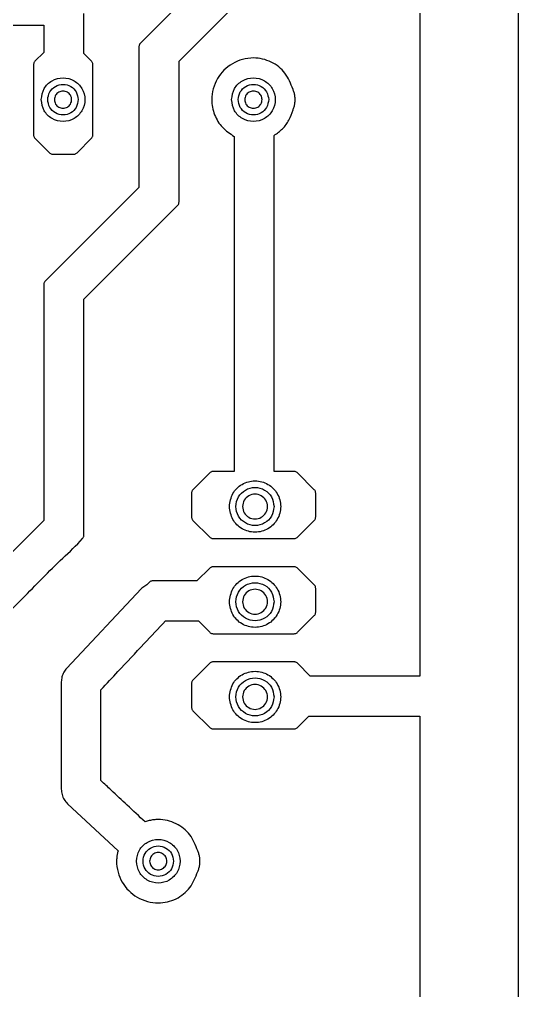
# Model space of a CAD drawing. Extents: x 3 to 107, y 3 to 87.
# Drawn here: x 94.04 to 107.36, y 34.76 to 60.67 of the extents above; entities that cross this region are included whole.
import ezdxf

# ---------------------------------------------------------------- set-up
doc = ezdxf.new("R2010")
doc.units = 0
doc.layers.add('ScottBernardi_VCdelay_PCB', color=7, linetype='CONTINUOUS')

msp = doc.modelspace()

# ---------------------------------------------------------------- linework, layer by layer
at = {"layer": 'ScottBernardi_VCdelay_PCB', "color": 7}
for points in [[(3.175, 2.94005), (107.362272, 2.94005), (107.362272, 86.901161), (3.175, 86.901161), (3.175, 2.94005), (3.175, 2.94005)], [(93.434606, 73.506542), (93.434606, 83.901139), (100.687364, 83.901139), (100.687364, 80.255181), (104.727375, 80.255181), (104.727375, 43.14825), (104.727375, 43.14825)], [(100.141969, 68.134089), (101.357289, 68.134089), (102.314022, 67.177003), (102.314022, 65.079739), (97.272828, 60.038544)], [(98.302939, 55.802036), (98.302939, 59.557003), (103.344486, 64.598197)], [(95.966492, 59.555239), (95.762939, 59.758792), (95.762939, 60.827003)], [(76.915786, 59.555239), (76.712939, 59.757733), (76.712939, 60.514089), (94.694375, 60.514089), (94.694375, 59.790542), (94.458719, 59.555239)], [(97.234375, 59.945058), (97.234375, 56.189739), (94.732828, 53.688544)], [(94.419914, 59.4614), (94.419914, 57.593794)], [(96.00565, 57.593794), (96.00565, 59.4614)], [(99.774022, 57.548992), (99.774022, 48.607839), (99.215222, 48.607839)], [(101.371047, 48.607839), (100.842939, 48.607839), (100.842939, 57.57545)], [(94.458719, 57.500308), (94.845717, 57.113311)], [(95.5802, 57.113311), (95.966492, 57.500308)], [(94.939203, 57.074506), (95.486361, 57.074506)], [(95.762939, 46.912036), (95.762939, 53.207356), (98.028831, 55.472894), (98.264486, 55.70855)], [(94.694375, 53.595058), (94.694375, 47.299739), (92.428483, 45.0342), (92.192828, 44.798544)], [(99.121736, 48.569033), (98.675119, 48.122769)], [(101.910797, 48.122769), (101.464533, 48.569033), (101.464533, 48.569033)], [(98.636667, 48.029283), (98.636667, 47.398164)], [(101.94925, 47.398164), (101.94925, 48.029283)], [(98.675119, 47.304678), (99.121736, 46.858061)], [(101.464533, 46.858061), (101.910797, 47.304678)], [(99.215222, 46.819256), (101.371047, 46.819256)], [(99.121736, 46.029386), (98.7806, 45.68825), (97.602322, 45.68825)], [(101.371047, 46.068192), (99.215222, 46.068192)], [(101.910797, 45.583122), (101.464533, 46.029386), (101.464533, 46.029386)], [(97.508483, 45.649797), (97.439339, 45.5803)], [(97.289056, 45.473761), (95.304681, 43.357094)], [(101.94925, 44.858164), (101.94925, 45.489283)], [(97.939578, 44.619686), (98.820111, 44.619686), (99.121736, 44.318414)], [(101.464533, 44.318414), (101.910797, 44.764678)], [(99.215222, 44.279608), (101.371047, 44.279608)], [(99.121736, 43.489386), (98.675119, 43.042769)], [(101.371047, 43.528192), (99.215222, 43.528192)], [(104.727375, 43.14825), (101.805669, 43.14825), (101.464533, 43.489386)], [(95.161806, 42.995144), (95.161806, 40.128825)], [(96.220139, 40.358483), (96.220139, 42.785947)], [(98.636667, 42.949636), (98.636667, 42.318517)], [(98.675119, 42.225031), (99.121736, 41.778414)], [(101.464533, 41.778414), (101.765806, 42.079686), (104.727375, 42.079686), (104.727375, 31.103006), (101.806022, 31.103006), (101.464533, 31.444142)], [(99.215222, 41.739608), (101.371047, 41.739608)], [(95.329728, 39.742181), (96.674164, 38.484881)]]:
    msp.add_lwpolyline(points, dxfattribs=at)
for points, knots in [([(97.272828, 60.038544), (97.265345, 60.029687), (97.250466, 60.012074), (97.237056, 59.979496), (97.235271, 59.956563), (97.234375, 59.945058)], [0, 0, 0, 0, 0.034654, 0.068912, 0.103398, 0.103398, 0.103398, 0.103398]), ([(101.343883, 58.804528), (101.284373, 58.955454), (101.166371, 59.254722), (100.772507, 59.56618), (100.257398, 59.686959), (99.705368, 59.536416), (99.280762, 59.112201), (99.138188, 58.585934), (99.227658, 58.123649), (99.441241, 57.769952), (99.663137, 57.622618), (99.774022, 57.548992)], [0, 0, 0, 0, 0.479752, 0.951287, 1.439396, 2.020426, 2.584888, 3.165918, 3.575781, 3.971539, 4.366853, 4.366853, 4.366853, 4.366853]), ([(94.458719, 59.555239), (94.451213, 59.546376), (94.436267, 59.52873), (94.422649, 59.496064), (94.420829, 59.472992), (94.419914, 59.4614)], [0, 0, 0, 0, 0.03472, 0.069127, 0.103871, 0.103871, 0.103871, 0.103871]), ([(96.00565, 59.4614), (96.004759, 59.472989), (96.002984, 59.49606), (95.989371, 59.528852), (95.974159, 59.546396), (95.966492, 59.555239)], [0, 0, 0, 0, 0.034735, 0.069148, 0.104114, 0.104114, 0.104114, 0.104114]), ([(94.624878, 58.529714), (94.640962, 58.427029), (94.672671, 58.224582), (94.904545, 58.001689), (95.207129, 57.918619), (95.512908, 58.001689), (95.735378, 58.224581), (95.818397, 58.529636), (95.735343, 58.834652), (95.512874, 59.057395), (95.207129, 59.140455), (94.904578, 59.057395), (94.672714, 58.834653), (94.640973, 58.632315), (94.624878, 58.529714)], [0, 0, 0, 0, 0.304625, 0.600576, 0.905137, 1.209697, 1.505649, 1.810273, 2.114659, 2.410545, 2.715102, 3.01966, 3.315546, 3.619931, 3.619931, 3.619931, 3.619931]), ([(99.704878, 58.529714), (99.720962, 58.427029), (99.752671, 58.224582), (99.984544, 58.001688), (100.287163, 57.918615), (100.592992, 58.00171), (100.815624, 58.224528), (100.8988, 58.529636), (100.815588, 58.834705), (100.592959, 59.057374), (100.287163, 59.140459), (99.984577, 59.057396), (99.752714, 58.834653), (99.720973, 58.632315), (99.704878, 58.529714)], [0, 0, 0, 0, 0.304625, 0.600576, 0.905137, 1.209786, 1.505857, 1.810506, 2.114915, 2.410922, 2.715567, 3.020124, 3.316011, 3.620396, 3.620396, 3.620396, 3.620396]), ([(95.614067, 58.529714), (95.602915, 58.601339), (95.58094, 58.742473), (95.419184, 58.897942), (95.208083, 58.955504), (94.994791, 58.897885), (94.839529, 58.742494), (94.781845, 58.52968), (94.839551, 58.31685), (94.994738, 58.161297), (95.208083, 58.103521), (95.419237, 58.16124), (95.580924, 58.316869), (95.60291, 58.458063), (95.614067, 58.529714)], [0, 0, 0, 0, 0.212439, 0.418597, 0.631208, 0.843667, 1.049881, 1.26234, 1.474888, 1.681222, 1.893705, 2.10634, 2.312618, 2.525145, 2.525145, 2.525145, 2.525145]), ([(100.694419, 58.529714), (100.68321, 58.60135), (100.661115, 58.742549), (100.499155, 58.89785), (100.288119, 58.955535), (100.074897, 58.897815), (99.919629, 58.742517), (99.861796, 58.52968), (99.919651, 58.316827), (100.074844, 58.161368), (100.288119, 58.10349), (100.499208, 58.161332), (100.661099, 58.316793), (100.683205, 58.458053), (100.694419, 58.529714)], [0, 0, 0, 0, 0.212483, 0.418817, 0.631365, 0.843673, 1.049942, 1.262422, 1.47499, 1.681379, 1.893711, 2.106283, 2.312736, 2.525308, 2.525308, 2.525308, 2.525308]), ([(100.694419, 58.529714), (100.68321, 58.60135), (100.661115, 58.742549), (100.499155, 58.89785), (100.288119, 58.955535), (100.074897, 58.897815), (99.919629, 58.742517), (99.861796, 58.52968), (99.919651, 58.316827), (100.074844, 58.161368), (100.288119, 58.10349), (100.499208, 58.161332), (100.661099, 58.316793), (100.683205, 58.458053), (100.694419, 58.529714)], [0, 0, 0, 0, 0.212483, 0.418817, 0.631365, 0.843673, 1.049942, 1.262422, 1.47499, 1.681379, 1.893711, 2.106283, 2.312736, 2.525308, 2.525308, 2.525308, 2.525308]), ([(94.977656, 58.529714), (94.984026, 58.570201), (94.996591, 58.650062), (95.088102, 58.737921), (95.207455, 58.770779), (95.328068, 58.737921), (95.415866, 58.650061), (95.448731, 58.529636), (95.415901, 58.409173), (95.328101, 58.321163), (95.207454, 58.288295), (95.08807, 58.321162), (94.996548, 58.409173), (94.984014, 58.489143), (94.977656, 58.529714)], [0, 0, 0, 0, 0.120121, 0.236938, 0.357059, 0.47718, 0.593997, 0.714118, 0.834478, 0.95136, 1.071485, 1.191609, 1.308491, 1.428851, 1.428851, 1.428851, 1.428851]), ([(100.057656, 58.529714), (100.064026, 58.5702), (100.076591, 58.650059), (100.168103, 58.737929), (100.287532, 58.77077), (100.408261, 58.737965), (100.49621, 58.650092), (100.529085, 58.529636), (100.496245, 58.409141), (100.408295, 58.321119), (100.287532, 58.288304), (100.168071, 58.321154), (100.076548, 58.409175), (100.064014, 58.489144), (100.057656, 58.529714)], [0, 0, 0, 0, 0.120121, 0.236938, 0.357059, 0.477419, 0.594301, 0.714426, 0.83479, 0.951736, 1.0721, 1.192224, 1.309106, 1.429467, 1.429467, 1.429467, 1.429467]), ([(101.343883, 58.254547), (101.35488, 58.28338), (101.377048, 58.341501), (101.395524, 58.434272), (101.40223, 58.529658), (101.39551, 58.625036), (101.377073, 58.717701), (101.354883, 58.775752), (101.343883, 58.804528)], [0, 0, 0, 0, 0.092442, 0.186344, 0.282523, 0.378532, 0.472421, 0.564703, 0.564703, 0.564703, 0.564703]), ([(100.842939, 57.57545), (100.9201, 57.631385), (101.074785, 57.743518), (101.249345, 57.979637), (101.312182, 58.162363), (101.343883, 58.254547)], [0, 0, 0, 0, 0.284862, 0.571061, 0.862454, 0.862454, 0.862454, 0.862454]), ([(94.419914, 57.593794), (94.420828, 57.582207), (94.422644, 57.55917), (94.436232, 57.526585), (94.451209, 57.509084), (94.458719, 57.500308)], [0, 0, 0, 0, 0.034731, 0.069054, 0.103576, 0.103576, 0.103576, 0.103576]), ([(95.966492, 57.500308), (95.974162, 57.509064), (95.989406, 57.526463), (96.002989, 57.559174), (96.00476, 57.58221), (96.00565, 57.593794)], [0, 0, 0, 0, 0.034771, 0.069099, 0.103821, 0.103821, 0.103821, 0.103821]), ([(94.845717, 57.113311), (94.854519, 57.1058), (94.872077, 57.09082), (94.904664, 57.077268), (94.92767, 57.075428), (94.939203, 57.074506)], [0, 0, 0, 0, 0.034585, 0.06898, 0.103555, 0.103555, 0.103555, 0.103555]), ([(95.486361, 57.074506), (95.497953, 57.07542), (95.521025, 57.077241), (95.553691, 57.090858), (95.571337, 57.105804), (95.5802, 57.113311)], [0, 0, 0, 0, 0.034744, 0.069151, 0.103871, 0.103871, 0.103871, 0.103871]), ([(98.264486, 55.70855), (98.271975, 55.717324), (98.286906, 55.734818), (98.300281, 55.767443), (98.302049, 55.790454), (98.302939, 55.802036)], [0, 0, 0, 0, 0.034467, 0.068725, 0.103444, 0.103444, 0.103444, 0.103444]), ([(94.732828, 53.688544), (94.725345, 53.679687), (94.710466, 53.662074), (94.697056, 53.629496), (94.695271, 53.606563), (94.694375, 53.595058)], [0, 0, 0, 0, 0.034654, 0.068912, 0.103398, 0.103398, 0.103398, 0.103398]), ([(99.215222, 48.607839), (99.203717, 48.606943), (99.18077, 48.605156), (99.14815, 48.591643), (99.130584, 48.576607), (99.121736, 48.569033)], [0, 0, 0, 0, 0.034487, 0.06878, 0.103585, 0.103585, 0.103585, 0.103585]), ([(101.464533, 48.569033), (101.455742, 48.576613), (101.438239, 48.591705), (101.405568, 48.605148), (101.382576, 48.60694), (101.371047, 48.607839)], [0, 0, 0, 0, 0.03468, 0.069045, 0.103611, 0.103611, 0.103611, 0.103611]), ([(99.645611, 47.672625), (99.664501, 47.552117), (99.70175, 47.314493), (99.97406, 47.052895), (100.329447, 46.955443), (100.68862, 47.052859), (100.950054, 47.31446), (101.047539, 47.672703), (100.95009, 48.030984), (100.688654, 48.292735), (100.329447, 48.390162), (99.974028, 48.292699), (99.701707, 48.03095), (99.66449, 47.793217), (99.645611, 47.672625)], [0, 0, 0, 0, 0.3575, 0.70494, 1.062612, 1.420524, 1.768028, 2.125532, 2.483275, 2.830844, 3.188759, 3.546435, 3.893939, 4.251679, 4.251679, 4.251679, 4.251679]), ([(98.675119, 48.122769), (98.667631, 48.113996), (98.6527, 48.096501), (98.639325, 48.063876), (98.637557, 48.040866), (98.636667, 48.029283)], [0, 0, 0, 0, 0.034467, 0.068725, 0.103444, 0.103444, 0.103444, 0.103444]), ([(100.838353, 47.672625), (100.824344, 47.762193), (100.79673, 47.938739), (100.594391, 48.133055), (100.330502, 48.205286), (100.063848, 48.133077), (99.869851, 47.938685), (99.797724, 47.672659), (99.869829, 47.406648), (100.063902, 47.212419), (100.330502, 47.140367), (100.594338, 47.21244), (100.796746, 47.406596), (100.824348, 47.583082), (100.838353, 47.672625)], [0, 0, 0, 0, 0.265687, 0.523693, 0.78938, 1.054979, 1.312865, 1.578528, 1.844103, 2.101869, 2.367444, 2.633106, 2.890993, 3.156592, 3.156592, 3.156592, 3.156592]), ([(99.998389, 47.672625), (100.007543, 47.731103), (100.025584, 47.846359), (100.157552, 47.973226), (100.329772, 48.020486), (100.503848, 47.973261), (100.630613, 47.846393), (100.677873, 47.672703), (100.630577, 47.499052), (100.503814, 47.372333), (100.329772, 47.325118), (100.157585, 47.372369), (100.025627, 47.499084), (100.007554, 47.614231), (99.998389, 47.672625)], [0, 0, 0, 0, 0.173475, 0.341911, 0.51515, 0.688629, 0.857128, 1.030607, 1.203846, 1.372282, 1.545757, 1.718993, 1.887363, 2.060599, 2.060599, 2.060599, 2.060599]), ([(101.94925, 48.029283), (101.94836, 48.040866), (101.946592, 48.063876), (101.933217, 48.096501), (101.918286, 48.113996), (101.910797, 48.122769)], [0, 0, 0, 0, 0.034719, 0.068977, 0.103444, 0.103444, 0.103444, 0.103444]), ([(98.636667, 47.398164), (98.637557, 47.386582), (98.639325, 47.363571), (98.6527, 47.330946), (98.667631, 47.313452), (98.675119, 47.304678)], [0, 0, 0, 0, 0.034719, 0.068977, 0.103444, 0.103444, 0.103444, 0.103444]), ([(101.910797, 47.304678), (101.918286, 47.313452), (101.933217, 47.330946), (101.946592, 47.363571), (101.94836, 47.386582), (101.94925, 47.398164)], [0, 0, 0, 0, 0.034467, 0.068725, 0.103444, 0.103444, 0.103444, 0.103444]), ([(93.223292, 44.317356), (93.524053, 44.616014), (94.185703, 45.273039), (95.003244, 46.12333), (95.571697, 46.638544), (95.746894, 46.844831), (95.760284, 46.87744), (95.76205, 46.900453), (95.762939, 46.912036)], [0, 0, 0, 0, 1.271612, 2.797442, 3.537223, 3.57169, 3.605948, 3.640667, 3.640667, 3.640667, 3.640667]), ([(99.121736, 46.858061), (99.130539, 46.85055), (99.148096, 46.83557), (99.180683, 46.822018), (99.203689, 46.820178), (99.215222, 46.819256)], [0, 0, 0, 0, 0.034585, 0.06898, 0.103555, 0.103555, 0.103555, 0.103555]), ([(101.371047, 46.819256), (101.38258, 46.820178), (101.405586, 46.822018), (101.438173, 46.83557), (101.455731, 46.85055), (101.464533, 46.858061)], [0, 0, 0, 0, 0.034575, 0.068971, 0.103555, 0.103555, 0.103555, 0.103555]), ([(99.215222, 46.068192), (99.203713, 46.067272), (99.180753, 46.065438), (99.148215, 46.051816), (99.130595, 46.03689), (99.121736, 46.029386)], [0, 0, 0, 0, 0.034498, 0.068821, 0.10353, 0.10353, 0.10353, 0.10353]), ([(101.464533, 46.029386), (101.455731, 46.036897), (101.438173, 46.051878), (101.405586, 46.065429), (101.38258, 46.067269), (101.371047, 46.068192)], [0, 0, 0, 0, 0.034585, 0.06898, 0.103555, 0.103555, 0.103555, 0.103555]), ([(97.602322, 45.68825), (97.590735, 45.687359), (97.56769, 45.685587), (97.534983, 45.672182), (97.517344, 45.657282), (97.508483, 45.649797)], [0, 0, 0, 0, 0.034732, 0.069075, 0.103739, 0.103739, 0.103739, 0.103739]), ([(99.645611, 45.132978), (99.664485, 45.012411), (99.701691, 44.774739), (99.97408, 44.513149), (100.329447, 44.415844), (100.688599, 44.513113), (100.950117, 44.774705), (101.047521, 45.132978), (100.950117, 45.49125), (100.688599, 45.752843), (100.329447, 45.850112), (99.97408, 45.752807), (99.701691, 45.491217), (99.664485, 45.253545), (99.645611, 45.132978)], [0, 0, 0, 0, 0.357652, 0.705036, 1.062687, 1.420579, 1.768028, 2.125683, 2.483338, 2.830787, 3.188678, 3.546329, 3.893714, 4.251365, 4.251365, 4.251365, 4.251365]), ([(100.838353, 45.132978), (100.824348, 45.222521), (100.796746, 45.399007), (100.594338, 45.593162), (100.330502, 45.665236), (100.063902, 45.593184), (99.869829, 45.398954), (99.797724, 45.132944), (99.869851, 44.866918), (100.063848, 44.672526), (100.330502, 44.600317), (100.594391, 44.672548), (100.79673, 44.866863), (100.824344, 45.04341), (100.838353, 45.132978)], [0, 0, 0, 0, 0.265598, 0.523485, 0.789148, 1.054722, 1.312489, 1.578063, 1.843726, 2.101613, 2.367211, 2.632898, 2.890905, 3.156592, 3.156592, 3.156592, 3.156592]), ([(97.439339, 45.5803), (97.421426, 45.570833), (97.385385, 45.551784), (97.333961, 45.517177), (97.304126, 45.488331), (97.289056, 45.473761)], [0, 0, 0, 0, 0.060784, 0.122294, 0.185076, 0.185076, 0.185076, 0.185076]), ([(99.998389, 45.132978), (100.007554, 45.191371), (100.025627, 45.306519), (100.157585, 45.433234), (100.329772, 45.480484), (100.503814, 45.43327), (100.630577, 45.306551), (100.677873, 45.1329), (100.630613, 44.95921), (100.503848, 44.832342), (100.329772, 44.785117), (100.157552, 44.832377), (100.025584, 44.959244), (100.007543, 45.0745), (99.998389, 45.132978)], [0, 0, 0, 0, 0.173236, 0.341606, 0.514842, 0.688317, 0.856753, 1.029992, 1.203471, 1.37197, 1.545449, 1.718688, 1.887124, 2.060599, 2.060599, 2.060599, 2.060599]), ([(101.94925, 45.489283), (101.948359, 45.500871), (101.946587, 45.523915), (101.933182, 45.556622), (101.918282, 45.574261), (101.910797, 45.583122)], [0, 0, 0, 0, 0.034732, 0.069075, 0.103739, 0.103739, 0.103739, 0.103739]), ([(101.910797, 44.764678), (101.918286, 44.773452), (101.933217, 44.790946), (101.946592, 44.823571), (101.94836, 44.846582), (101.94925, 44.858164)], [0, 0, 0, 0, 0.034467, 0.068725, 0.103444, 0.103444, 0.103444, 0.103444]), ([(96.220139, 42.785947), (96.371394, 42.947244), (96.755637, 43.356994), (97.328906, 43.968126), (97.750702, 44.418164), (97.939578, 44.619686)], [0, 0, 0, 0, 0.663365, 1.685182, 2.513776, 2.513776, 2.513776, 2.513776]), ([(99.121736, 44.318414), (99.130584, 44.31084), (99.14815, 44.295805), (99.18077, 44.282291), (99.203717, 44.280504), (99.215222, 44.279608)], [0, 0, 0, 0, 0.034804, 0.069097, 0.103585, 0.103585, 0.103585, 0.103585]), ([(101.371047, 44.279608), (101.382576, 44.280507), (101.405568, 44.2823), (101.438239, 44.295743), (101.455742, 44.310834), (101.464533, 44.318414)], [0, 0, 0, 0, 0.034565, 0.068931, 0.103611, 0.103611, 0.103611, 0.103611]), ([(95.304681, 43.357094), (95.276936, 43.322441), (95.221614, 43.253342), (95.171884, 43.127662), (95.165171, 43.039402), (95.161806, 42.995144)], [0, 0, 0, 0, 0.132722, 0.264644, 0.397329, 0.397329, 0.397329, 0.397329]), ([(99.215222, 43.528192), (99.203689, 43.527269), (99.180683, 43.525429), (99.148096, 43.511878), (99.130539, 43.496897), (99.121736, 43.489386)], [0, 0, 0, 0, 0.034575, 0.068971, 0.103555, 0.103555, 0.103555, 0.103555]), ([(99.645611, 42.592978), (99.664485, 42.472411), (99.701691, 42.234739), (99.97408, 41.973149), (100.329447, 41.875844), (100.688601, 41.973113), (100.950109, 42.234705), (101.047531, 42.5929), (100.950074, 42.951057), (100.688568, 43.212498), (100.329447, 43.309757), (99.974113, 43.212463), (99.701733, 42.951024), (99.664496, 42.713461), (99.645611, 42.592978)], [0, 0, 0, 0, 0.357652, 0.705036, 1.062687, 1.420579, 1.768028, 2.125683, 2.483098, 2.830482, 3.18837, 3.546018, 3.893338, 4.25075, 4.25075, 4.25075, 4.25075]), ([(101.464533, 43.489386), (101.455731, 43.496897), (101.438173, 43.511878), (101.405586, 43.525429), (101.38258, 43.527269), (101.371047, 43.528192)], [0, 0, 0, 0, 0.034585, 0.06898, 0.103555, 0.103555, 0.103555, 0.103555]), ([(98.675119, 43.042769), (98.667633, 43.033999), (98.652723, 43.016531), (98.639343, 42.984035), (98.637561, 42.961136), (98.636667, 42.949636)], [0, 0, 0, 0, 0.034456, 0.06863, 0.103103, 0.103103, 0.103103, 0.103103]), ([(100.838353, 42.592978), (100.824353, 42.682496), (100.796763, 42.858921), (100.594286, 43.052917), (100.330502, 43.124833), (100.063955, 43.052939), (99.86981, 42.858869), (99.797732, 42.592944), (99.869831, 42.327003), (100.063901, 42.132771), (100.330502, 42.06072), (100.594338, 42.132793), (100.796746, 42.326949), (100.824348, 42.503435), (100.838353, 42.592978)], [0, 0, 0, 0, 0.26551, 0.523277, 0.788916, 1.054466, 1.312113, 1.577599, 1.843174, 2.10094, 2.366515, 2.632177, 2.890064, 3.155663, 3.155663, 3.155663, 3.155663]), ([(99.998389, 42.592978), (100.007549, 42.651346), (100.025611, 42.766433), (100.157637, 42.892989), (100.329772, 42.940081), (100.503761, 42.893025), (100.630597, 42.766466), (100.677864, 42.5929), (100.630632, 42.419296), (100.503795, 42.292587), (100.329772, 42.24552), (100.157605, 42.292622), (100.025568, 42.41933), (100.007538, 42.534525), (99.998389, 42.592978)], [0, 0, 0, 0, 0.173147, 0.341398, 0.51461, 0.688061, 0.856376, 1.029527, 1.202918, 1.371298, 1.544753, 1.717968, 1.886283, 2.05967, 2.05967, 2.05967, 2.05967]), ([(98.636667, 42.318517), (98.637557, 42.306934), (98.639325, 42.283924), (98.6527, 42.251299), (98.667631, 42.233804), (98.675119, 42.225031)], [0, 0, 0, 0, 0.034719, 0.068977, 0.103444, 0.103444, 0.103444, 0.103444]), ([(99.121736, 41.778414), (99.130539, 41.770903), (99.148096, 41.755922), (99.180683, 41.742371), (99.203689, 41.740531), (99.215222, 41.739608)], [0, 0, 0, 0, 0.034585, 0.06898, 0.103555, 0.103555, 0.103555, 0.103555]), ([(101.371047, 41.739608), (101.38258, 41.740531), (101.405586, 41.742371), (101.438173, 41.755922), (101.455731, 41.770903), (101.464533, 41.778414)], [0, 0, 0, 0, 0.034575, 0.068971, 0.103555, 0.103555, 0.103555, 0.103555]), ([(97.395947, 39.259581), (97.237289, 39.407856), (96.935884, 39.689536), (96.543941, 40.05583), (96.310671, 40.273864), (96.220139, 40.358483)], [0, 0, 0, 0, 0.651478, 1.237617, 1.609383, 1.609383, 1.609383, 1.609383]), ([(95.161806, 40.128825), (95.165747, 40.080651), (95.173598, 39.984701), (95.232366, 39.849304), (95.297168, 39.778005), (95.329728, 39.742181)], [0, 0, 0, 0, 0.144395, 0.287601, 0.432218, 0.432218, 0.432218, 0.432218]), ([(98.803883, 38.484175), (98.744343, 38.635223), (98.626303, 38.934683), (98.233016, 39.245747), (97.869664, 39.332096), (97.626751, 39.316261), (97.508884, 39.294495), (97.433437, 39.271171), (97.395947, 39.259581)], [0, 0, 0, 0, 0.479974, 0.951567, 1.439679, 1.561459, 1.68058, 1.798234, 1.798234, 1.798234, 1.798234]), ([(97.164878, 38.209361), (97.180973, 38.10676), (97.212714, 37.904422), (97.444578, 37.68168), (97.74713, 37.59862), (98.052872, 37.68168), (98.27535, 37.904425), (98.358384, 38.209483), (98.275443, 38.514603), (98.052886, 38.737485), (97.74713, 38.820408), (97.444565, 38.737485), (97.212612, 38.5146), (97.180945, 38.312105), (97.164878, 38.209361)], [0, 0, 0, 0, 0.304385, 0.600272, 0.904829, 1.209386, 1.505273, 1.809658, 2.114434, 2.41033, 2.71487, 3.01941, 3.315306, 3.620082, 3.620082, 3.620082, 3.620082]), ([(98.154067, 38.209361), (98.142898, 38.281074), (98.120897, 38.422335), (97.959106, 38.57787), (97.74804, 38.635519), (97.534756, 38.577869), (97.379494, 38.422337), (97.321845, 38.209483), (97.379587, 37.99669), (97.534769, 37.841295), (97.74804, 37.783509), (97.959093, 37.841296), (98.120796, 37.996688), (98.14287, 38.137791), (98.154067, 38.209361)], [0, 0, 0, 0, 0.212699, 0.418977, 0.63144, 0.843903, 1.050181, 1.26288, 1.475189, 1.681457, 1.893937, 2.106418, 2.312686, 2.524994, 2.524994, 2.524994, 2.524994]), ([(98.154067, 38.209361), (98.142898, 38.281074), (98.120897, 38.422335), (97.959106, 38.57787), (97.74804, 38.635519), (97.534756, 38.577869), (97.379494, 38.422337), (97.321845, 38.209483), (97.379587, 37.99669), (97.534769, 37.841295), (97.74804, 37.783509), (97.959093, 37.841296), (98.120796, 37.996688), (98.14287, 38.137791), (98.154067, 38.209361)], [0, 0, 0, 0, 0.212699, 0.418977, 0.63144, 0.843903, 1.050181, 1.26288, 1.475189, 1.681457, 1.893937, 2.106418, 2.312686, 2.524994, 2.524994, 2.524994, 2.524994]), ([(96.674164, 38.484881), (96.667064, 38.455152), (96.65279, 38.395379), (96.639113, 38.303262), (96.625858, 38.04743), (96.741259, 37.626479), (97.165231, 37.202768), (97.717428, 37.052091), (98.2325, 37.172901), (98.626372, 37.484352), (98.744373, 37.78362), (98.803883, 37.934547)], [0, 0, 0, 0, 0.091671, 0.184316, 0.278847, 0.859876, 1.424339, 2.005369, 2.493477, 2.965013, 3.444765, 3.444765, 3.444765, 3.444765]), ([(97.517656, 38.209361), (97.523998, 38.249991), (97.53649, 38.330009), (97.62809, 38.418012), (97.747455, 38.450732), (97.868079, 38.418011), (97.955966, 38.330011), (97.988717, 38.209483), (97.955873, 38.089016), (97.868066, 38.001153), (97.747455, 37.968296), (97.628102, 38.001154), (97.536591, 38.089013), (97.524026, 38.168874), (97.517656, 38.209361)], [0, 0, 0, 0, 0.120512, 0.237338, 0.357442, 0.477546, 0.594372, 0.714884, 0.835005, 0.951822, 1.071943, 1.192064, 1.308881, 1.429002, 1.429002, 1.429002, 1.429002]), ([(98.803883, 37.934547), (98.814856, 37.963401), (98.836966, 38.021541), (98.855224, 38.114212), (98.861837, 38.209543), (98.855266, 38.304827), (98.837003, 38.397512), (98.81486, 38.455453), (98.803883, 38.484175)], [0, 0, 0, 0, 0.092474, 0.186329, 0.282097, 0.378413, 0.472114, 0.564218, 0.564218, 0.564218, 0.564218])]:
    msp.add_open_spline(points, degree=3, knots=knots, dxfattribs=at)

doc.saveas('drawing.dxf')
